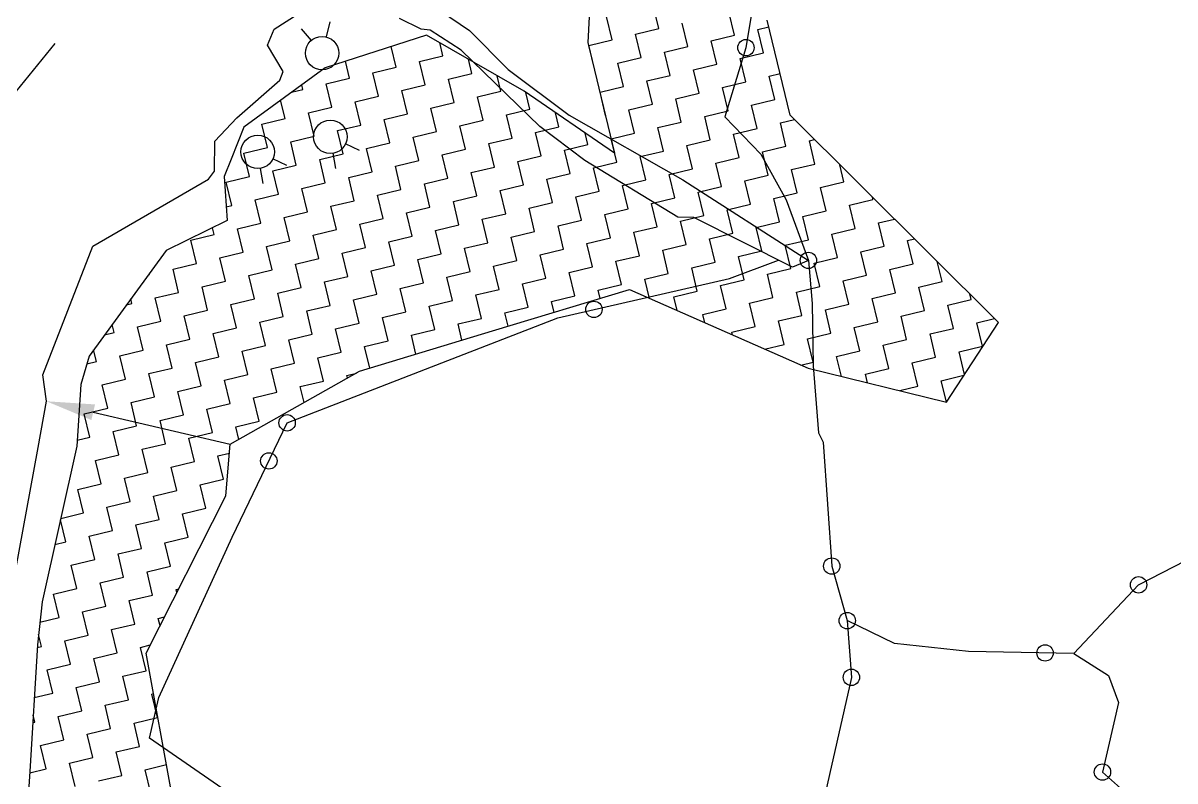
# Model space of a CAD drawing. Header units: metres. Extents: x 330019 to 331879, y 1797834 to 1801443.
# Drawn here: x 330355 to 331024, y 1800082 to 1800522 of the extents above; entities that cross this region are included whole.
import ezdxf

# ---------------------------------------------------------------- set-up
doc = ezdxf.new("R2010")
doc.units = ezdxf.units.M
doc.header["$MEASUREMENT"] = 0
doc.linetypes.add('DASHDOT', pattern=[1, 0.5, -0.25, 0, -0.25])
for name, color, linetype in [('POLY_HATCH', 12, 'Continuous'), ('POLY_PARCEL', 6, 'Continuous'), ('POLY_WATER', 4, 'Continuous'), ('SYM_ARROW', 1, 'Continuous'), ('V_BOUND_STREAM_LINE', 7, 'DASHDOT')]:
    doc.layers.add(name, color=color, linetype=linetype)

msp = doc.modelspace()

# ---------------------------------------------------------------- linework, layer by layer
for points in [[(330533.35, 1800523.04), (330531.22, 1800514.41)], [(330516.7, 1800519.04), (330522.52, 1800512.32)], [(330536.92, 1800438.07), (330535.36, 1800446.82)], [(330550.51, 1800448.49), (330542.46, 1800452.26)], [(330508.36, 1800439.73), (330500.32, 1800443.51)], [(330494.77, 1800429.31), (330493.22, 1800438.07)]]:
    msp.add_lwpolyline(points)
for centre, radius in [((330528.89, 1800504.97), 9.72), ((330774.89, 1800508.13), 4.75), ((330533.66, 1800456.39), 9.72), ((330491.52, 1800447.64), 9.72), ((330811.12, 1800384.61), 4.75), ((330686.64, 1800356.15), 4.75), ((330508.6, 1800290.32), 4.75), ((330497.97, 1800268.2), 4.75), ((330824.69, 1800207.13), 4.75), ((331002.75, 1800196.27), 4.75), ((330833.66, 1800175.46), 4.75), ((330948.51, 1800156.73), 4.75), ((330836.1, 1800142.55), 4.75), ((330981.81, 1800087.55), 4.75)]:
    msp.add_circle(centre, radius)
at = {"layer": 'POLY_HATCH'}
for p, q in [((330685.24, 1800553.11), (330683.14, 1800511.23)), ((330800.53, 1800468.89), (330787.24, 1800524.11)), ((330589.53, 1800515.48), (330530.75, 1800496.48)), ((330646.11, 1800482.85), (330589.53, 1800515.48)), ((330683.14, 1800511.23), (330698.63, 1800446.81)), ((330530.75, 1800496.48), (330483.38, 1800462.07)), ((330698.63, 1800446.81), (330646.11, 1800482.85)), ((330921.49, 1800348.62), (330800.53, 1800468.89)), ((330483.38, 1800462.07), (330476.18, 1800443.43)), ((330476.18, 1800443.43), (330471.97, 1800433.34)), ((330471.97, 1800433.34), (330473.78, 1800407.7)), ((330473.78, 1800407.7), (330438.35, 1800390.38)), ((330438.35, 1800390.38), (330393.7, 1800329.1)), ((330627.87, 1800343.69), (330707.37, 1800367.69)), ((330707.37, 1800367.69), (330810.94, 1800322.02)), ((330891.2, 1800302.39), (330921.49, 1800348.62)), ((330550.66, 1800320.25), (330627.87, 1800343.69)), ((330393.7, 1800329.1), (330388.88, 1800312.56)), ((330475.59, 1800277.85), (330550.66, 1800320.25)), ((330810.94, 1800322.02), (330891.2, 1800302.39)), ((330388.88, 1800312.56), (330386.48, 1800276.83)), ((330386.48, 1800276.83), (330366.46, 1800186.32)), ((330473.02, 1800248.03), (330475.59, 1800277.85)), ((330426.79, 1800156.6), (330473.02, 1800248.03)), ((330366.46, 1800186.32), (330363.64, 1800161.47)), ((330363.64, 1800161.47), (330359.33, 1800087.92)), ((330442.11, 1800072.67), (330426.79, 1800156.6)), ((330359.33, 1800087.92), (330356.93, 1800052.19))]:
    msp.add_line(p, q, dxfattribs=at)
at = {"layer": 'POLY_HATCH', "linetype": 'Continuous'}
for p, q in [((330724.33, 1800519.18), (330721.07, 1800532.74)), ((330768.27, 1800515.41), (330765, 1800528.96)), ((330697.21, 1800512.65), (330693.95, 1800526.21)), ((330741.15, 1800508.88), (330737.89, 1800522.44)), ((330781.82, 1800518.67), (330788.18, 1800520.2)), ((330710.77, 1800515.92), (330724.33, 1800519.18)), ((330714.03, 1800502.36), (330710.77, 1800515.92)), ((330754.71, 1800512.14), (330768.27, 1800515.41)), ((330785.08, 1800505.11), (330781.82, 1800518.67)), ((330571.93, 1800496.86), (330569.05, 1800508.86)), ((330599.05, 1800503.38), (330597.2, 1800511.06)), ((330683.66, 1800509.39), (330697.21, 1800512.65)), ((330686.92, 1800495.84), (330683.66, 1800509.39)), ((330727.59, 1800505.62), (330741.15, 1800508.88)), ((330757.97, 1800498.59), (330754.71, 1800512.14)), ((330544.82, 1800490.34), (330542.43, 1800500.25)), ((330585.49, 1800500.12), (330599.05, 1800503.38)), ((330588.75, 1800486.56), (330585.49, 1800500.12)), ((330615.87, 1800493.09), (330613.86, 1800501.45)), ((330700.48, 1800499.1), (330714.03, 1800502.36)), ((330730.85, 1800492.06), (330727.59, 1800505.62)), ((330771.53, 1800501.85), (330785.08, 1800505.11)), ((330774.79, 1800488.29), (330771.53, 1800501.85)), ((330558.38, 1800493.6), (330571.93, 1800496.86)), ((330561.64, 1800480.04), (330558.38, 1800493.6)), ((330686.84, 1800495.82), (330686.92, 1800495.84)), ((330703.74, 1800485.54), (330700.48, 1800499.1)), ((330744.41, 1800495.32), (330757.97, 1800498.59)), ((330747.67, 1800481.77), (330744.41, 1800495.32)), ((330531.26, 1800487.07), (330544.82, 1800490.34)), ((330534.52, 1800473.52), (330531.26, 1800487.07)), ((330602.31, 1800489.82), (330615.87, 1800493.09)), ((330605.57, 1800476.27), (330602.31, 1800489.82)), ((330632.69, 1800482.79), (330630.51, 1800491.85)), ((330717.3, 1800488.8), (330730.85, 1800492.06)), ((330720.56, 1800475.24), (330717.3, 1800488.8)), ((330761.23, 1800485.03), (330774.79, 1800488.29)), ((330788.35, 1800491.55), (330794.71, 1800493.08)), ((330791.61, 1800477.99), (330788.35, 1800491.55)), ((330511.14, 1800482.23), (330517.7, 1800483.81)), ((330517.7, 1800483.81), (330517.05, 1800486.52)), ((330575.2, 1800483.3), (330588.75, 1800486.56)), ((330578.46, 1800469.74), (330575.2, 1800483.3)), ((330619.13, 1800479.53), (330632.69, 1800482.79)), ((330649.51, 1800472.49), (330647.19, 1800482.11)), ((330690.18, 1800482.28), (330703.74, 1800485.54)), ((330693.44, 1800468.72), (330690.18, 1800482.28)), ((330734.12, 1800478.5), (330747.67, 1800481.77)), ((330764.49, 1800471.47), (330761.23, 1800485.03)), ((330507.41, 1800466.99), (330504.84, 1800477.66)), ((330520.96, 1800470.25), (330534.52, 1800473.52)), ((330548.08, 1800476.78), (330561.64, 1800480.04)), ((330551.34, 1800463.22), (330548.08, 1800476.78)), ((330592.01, 1800473), (330605.57, 1800476.27)), ((330622.39, 1800465.97), (330619.13, 1800479.53)), ((330707, 1800471.98), (330720.56, 1800475.24)), ((330737.38, 1800464.95), (330734.12, 1800478.5)), ((330778.05, 1800474.73), (330791.61, 1800477.99)), ((330781.31, 1800461.17), (330778.05, 1800474.73)), ((330493.85, 1800463.73), (330507.41, 1800466.99)), ((330524.23, 1800456.7), (330520.96, 1800470.25)), ((330564.9, 1800466.48), (330578.46, 1800469.74)), ((330595.28, 1800459.45), (330592.01, 1800473)), ((330635.95, 1800469.23), (330649.51, 1800472.49)), ((330639.21, 1800455.67), (330635.95, 1800469.23)), ((330666.33, 1800462.2), (330664.37, 1800470.32)), ((330693.37, 1800468.7), (330693.44, 1800468.72)), ((330710.26, 1800458.42), (330707, 1800471.98)), ((330750.93, 1800468.21), (330764.49, 1800471.47)), ((330754.2, 1800454.65), (330750.93, 1800468.21)), ((330497.11, 1800450.17), (330493.85, 1800463.73)), ((330537.78, 1800459.96), (330551.34, 1800463.22)), ((330568.16, 1800452.92), (330564.9, 1800466.48)), ((330608.83, 1800462.71), (330622.39, 1800465.97)), ((330612.1, 1800449.15), (330608.83, 1800462.71)), ((330652.77, 1800458.94), (330666.33, 1800462.2)), ((330723.82, 1800461.69), (330737.38, 1800464.95)), ((330727.08, 1800448.13), (330723.82, 1800461.69)), ((330767.75, 1800457.91), (330781.31, 1800461.17)), ((330794.87, 1800464.44), (330803.03, 1800466.4)), ((330798.13, 1800450.88), (330794.87, 1800464.44)), ((330510.67, 1800453.43), (330524.23, 1800456.7)), ((330513.93, 1800439.88), (330510.67, 1800453.43)), ((330541.05, 1800446.4), (330537.78, 1800459.96)), ((330581.72, 1800456.19), (330595.28, 1800459.45)), ((330584.98, 1800442.63), (330581.72, 1800456.19)), ((330625.65, 1800452.41), (330639.21, 1800455.67)), ((330656.03, 1800445.38), (330652.77, 1800458.94)), ((330683.15, 1800451.9), (330681.55, 1800458.53)), ((330696.7, 1800455.16), (330710.26, 1800458.42)), ((330699.97, 1800441.6), (330696.7, 1800455.16)), ((330740.64, 1800451.39), (330754.2, 1800454.65)), ((330771.02, 1800444.35), (330767.75, 1800457.91)), ((330811.69, 1800454.14), (330814.65, 1800454.85)), ((330814.95, 1800440.58), (330811.69, 1800454.14)), ((330483.55, 1800446.91), (330497.11, 1800450.17)), ((330486.81, 1800433.35), (330483.55, 1800446.91)), ((330554.6, 1800449.66), (330568.16, 1800452.92)), ((330557.86, 1800436.1), (330554.6, 1800449.66)), ((330598.54, 1800445.89), (330612.1, 1800449.15)), ((330628.91, 1800438.85), (330625.65, 1800452.41)), ((330669.59, 1800448.64), (330683.15, 1800451.9)), ((330672.85, 1800435.08), (330669.59, 1800448.64)), ((330713.52, 1800444.87), (330727.08, 1800448.13)), ((330743.9, 1800437.83), (330740.64, 1800451.39)), ((330784.57, 1800447.62), (330798.13, 1800450.88)), ((330787.83, 1800434.06), (330784.57, 1800447.62)), ((330527.49, 1800443.14), (330541.05, 1800446.4)), ((330530.75, 1800429.58), (330527.49, 1800443.14)), ((330571.42, 1800439.37), (330584.98, 1800442.63)), ((330601.8, 1800432.33), (330598.54, 1800445.89)), ((330642.47, 1800442.12), (330656.03, 1800445.38)), ((330645.73, 1800428.56), (330642.47, 1800442.12)), ((330686.41, 1800438.34), (330699.97, 1800441.6)), ((330716.78, 1800431.31), (330713.52, 1800444.87)), ((330757.46, 1800441.09), (330771.02, 1800444.35)), ((330760.72, 1800427.54), (330757.46, 1800441.09)), ((330801.39, 1800437.32), (330814.95, 1800440.58)), ((330831.77, 1800430.29), (330829.38, 1800440.2)), ((330473.26, 1800430.09), (330486.81, 1800433.35)), ((330500.37, 1800436.62), (330513.93, 1800439.88)), ((330503.63, 1800423.06), (330500.37, 1800436.62)), ((330544.31, 1800432.84), (330557.86, 1800436.1)), ((330574.68, 1800425.81), (330571.42, 1800439.37)), ((330615.36, 1800435.59), (330628.91, 1800438.85)), ((330618.62, 1800422.04), (330615.36, 1800435.59)), ((330659.29, 1800431.82), (330672.85, 1800435.08)), ((330689.67, 1800424.79), (330686.41, 1800438.34)), ((330730.34, 1800434.57), (330743.9, 1800437.83)), ((330733.6, 1800421.01), (330730.34, 1800434.57)), ((330774.28, 1800430.8), (330787.83, 1800434.06)), ((330804.65, 1800423.76), (330801.39, 1800437.32)), ((330476.52, 1800416.53), (330473.26, 1800430.09)), ((330517.19, 1800426.32), (330530.75, 1800429.58)), ((330547.57, 1800419.28), (330544.31, 1800432.84)), ((330588.24, 1800429.07), (330601.8, 1800432.33)), ((330591.5, 1800415.51), (330588.24, 1800429.07)), ((330632.18, 1800425.3), (330645.73, 1800428.56)), ((330662.55, 1800418.26), (330659.29, 1800431.82)), ((330703.23, 1800428.05), (330716.78, 1800431.31)), ((330706.49, 1800414.49), (330703.23, 1800428.05)), ((330747.16, 1800424.27), (330760.72, 1800427.54)), ((330777.54, 1800417.24), (330774.28, 1800430.8)), ((330818.21, 1800427.02), (330831.77, 1800430.29)), ((330821.47, 1800413.47), (330818.21, 1800427.02)), ((330490.08, 1800419.8), (330503.63, 1800423.06)), ((330520.45, 1800412.76), (330517.19, 1800426.32)), ((330561.13, 1800422.55), (330574.68, 1800425.81)), ((330564.39, 1800408.99), (330561.13, 1800422.55)), ((330605.06, 1800418.77), (330618.62, 1800422.04)), ((330635.44, 1800411.74), (330632.18, 1800425.3)), ((330676.11, 1800421.52), (330689.67, 1800424.79)), ((330679.37, 1800407.97), (330676.11, 1800421.52)), ((330720.05, 1800417.75), (330733.6, 1800421.01)), ((330750.42, 1800410.72), (330747.16, 1800424.27)), ((330791.1, 1800420.5), (330804.65, 1800423.76)), ((330794.36, 1800406.94), (330791.1, 1800420.5)), ((330835.03, 1800416.73), (330848.59, 1800419.99)), ((330848.59, 1800419.99), (330848.24, 1800421.46)), ((330473.21, 1800415.74), (330476.52, 1800416.53)), ((330493.34, 1800406.24), (330490.08, 1800419.8)), ((330534.01, 1800416.02), (330547.57, 1800419.28)), ((330537.27, 1800402.47), (330534.01, 1800416.02)), ((330577.95, 1800412.25), (330591.5, 1800415.51)), ((330608.32, 1800405.22), (330605.06, 1800418.77)), ((330649, 1800415), (330662.55, 1800418.26)), ((330652.26, 1800401.44), (330649, 1800415)), ((330692.93, 1800411.23), (330706.49, 1800414.49)), ((330723.31, 1800404.19), (330720.05, 1800417.75)), ((330763.98, 1800413.98), (330777.54, 1800417.24)), ((330767.24, 1800400.42), (330763.98, 1800413.98)), ((330807.92, 1800410.2), (330821.47, 1800413.47)), ((330838.29, 1800403.17), (330835.03, 1800416.73)), ((330506.9, 1800409.5), (330520.45, 1800412.76)), ((330510.16, 1800395.94), (330506.9, 1800409.5)), ((330550.83, 1800405.73), (330564.39, 1800408.99)), ((330581.21, 1800398.69), (330577.95, 1800412.25)), ((330621.88, 1800408.48), (330635.44, 1800411.74)), ((330625.14, 1800394.92), (330621.88, 1800408.48)), ((330665.82, 1800404.7), (330679.37, 1800407.97)), ((330696.19, 1800397.67), (330692.93, 1800411.23)), ((330736.87, 1800407.45), (330750.42, 1800410.72)), ((330740.13, 1800393.9), (330736.87, 1800407.45)), ((330780.8, 1800403.68), (330794.36, 1800406.94)), ((330811.18, 1800396.65), (330807.92, 1800410.2)), ((330851.85, 1800406.43), (330861.11, 1800408.66)), ((330466.22, 1800399.72), (330465.3, 1800403.55)), ((330479.78, 1800402.98), (330493.34, 1800406.24)), ((330483.04, 1800389.42), (330479.78, 1800402.98)), ((330523.71, 1800399.2), (330537.27, 1800402.47)), ((330554.09, 1800392.17), (330550.83, 1800405.73)), ((330594.76, 1800401.95), (330608.32, 1800405.22)), ((330598.03, 1800388.4), (330594.76, 1800401.95)), ((330638.7, 1800398.18), (330652.26, 1800401.44)), ((330669.08, 1800391.15), (330665.82, 1800404.7)), ((330709.75, 1800400.93), (330723.31, 1800404.19)), ((330713.01, 1800387.37), (330709.75, 1800400.93)), ((330753.68, 1800397.16), (330767.24, 1800400.42)), ((330784.06, 1800390.12), (330780.8, 1800403.68)), ((330824.73, 1800399.91), (330838.29, 1800403.17)), ((330828, 1800386.35), (330824.73, 1800399.91)), ((330855.11, 1800392.87), (330851.85, 1800406.43)), ((330452.66, 1800396.45), (330466.22, 1800399.72)), ((330455.93, 1800382.9), (330452.66, 1800396.45)), ((330496.6, 1800392.68), (330510.16, 1800395.94)), ((330526.98, 1800385.65), (330523.71, 1800399.2)), ((330567.65, 1800395.43), (330581.21, 1800398.69)), ((330570.91, 1800381.87), (330567.65, 1800395.43)), ((330611.58, 1800391.66), (330625.14, 1800394.92)), ((330641.96, 1800384.62), (330638.7, 1800398.18)), ((330682.63, 1800394.41), (330696.19, 1800397.67)), ((330685.9, 1800380.85), (330682.63, 1800394.41)), ((330726.57, 1800390.64), (330740.13, 1800393.9)), ((330756.95, 1800383.6), (330753.68, 1800397.16)), ((330797.62, 1800393.39), (330811.18, 1800396.65)), ((330800.88, 1800379.83), (330797.62, 1800393.39)), ((330868.67, 1800396.14), (330872.72, 1800397.11)), ((330871.93, 1800382.58), (330868.67, 1800396.14)), ((330469.48, 1800386.16), (330483.04, 1800389.42)), ((330499.86, 1800379.12), (330496.6, 1800392.68)), ((330540.53, 1800388.91), (330554.09, 1800392.17)), ((330543.8, 1800375.35), (330540.53, 1800388.91)), ((330584.47, 1800385.13), (330598.03, 1800388.4)), ((330614.85, 1800378.1), (330611.58, 1800391.66)), ((330655.52, 1800387.89), (330669.08, 1800391.15)), ((330658.78, 1800374.33), (330655.52, 1800387.89)), ((330699.45, 1800384.11), (330713.01, 1800387.37)), ((330729.83, 1800377.08), (330726.57, 1800390.64)), ((330770.5, 1800386.86), (330784.06, 1800390.12)), ((330773.77, 1800373.3), (330770.5, 1800386.86)), ((330841.55, 1800389.61), (330855.11, 1800392.87)), ((330844.82, 1800376.05), (330841.55, 1800389.61)), ((330442.37, 1800379.63), (330455.93, 1800382.9)), ((330472.75, 1800372.6), (330469.48, 1800386.16)), ((330513.42, 1800382.38), (330526.98, 1800385.65)), ((330516.68, 1800368.83), (330513.42, 1800382.38)), ((330557.35, 1800378.61), (330570.91, 1800381.87)), ((330587.73, 1800371.58), (330584.47, 1800385.13)), ((330628.4, 1800381.36), (330641.96, 1800384.62)), ((330631.67, 1800367.8), (330628.4, 1800381.36)), ((330672.34, 1800377.59), (330685.9, 1800380.85)), ((330702.72, 1800370.55), (330699.45, 1800384.11)), ((330743.39, 1800380.34), (330756.95, 1800383.6)), ((330746.65, 1800366.78), (330743.39, 1800380.34)), ((330787.32, 1800376.57), (330800.88, 1800379.83)), ((330814.44, 1800383.09), (330828, 1800386.35)), ((330817.7, 1800369.53), (330814.44, 1800383.09)), ((330858.37, 1800379.32), (330871.93, 1800382.58)), ((330888.75, 1800372.28), (330885.94, 1800383.97)), ((330428, 1800376.18), (330428.81, 1800376.37)), ((330428.81, 1800376.37), (330428.64, 1800377.07)), ((330445.63, 1800366.08), (330442.37, 1800379.63)), ((330486.3, 1800375.86), (330499.86, 1800379.12)), ((330489.56, 1800362.3), (330486.3, 1800375.86)), ((330530.24, 1800372.09), (330543.8, 1800375.35)), ((330560.61, 1800365.05), (330557.35, 1800378.61)), ((330601.29, 1800374.84), (330614.85, 1800378.1)), ((330604.55, 1800361.28), (330601.29, 1800374.84)), ((330645.22, 1800371.07), (330658.78, 1800374.33)), ((330675.6, 1800364.03), (330672.34, 1800377.59)), ((330716.27, 1800373.82), (330729.83, 1800377.08)), ((330718.98, 1800362.57), (330716.27, 1800373.82)), ((330760.21, 1800370.04), (330773.77, 1800373.3)), ((330790.58, 1800363.01), (330787.32, 1800376.57)), ((330831.26, 1800372.79), (330844.82, 1800376.05)), ((330861.64, 1800365.76), (330858.37, 1800379.32)), ((330459.19, 1800369.34), (330472.75, 1800372.6)), ((330462.45, 1800355.78), (330459.19, 1800369.34)), ((330503.12, 1800365.57), (330516.68, 1800368.83)), ((330533.5, 1800358.53), (330530.24, 1800372.09)), ((330574.17, 1800368.32), (330587.73, 1800371.58)), ((330577.43, 1800354.76), (330574.17, 1800368.32)), ((330618.11, 1800364.54), (330631.67, 1800367.8)), ((330648.48, 1800357.51), (330645.22, 1800371.07)), ((330689.16, 1800367.29), (330702.72, 1800370.55)), ((330690.3, 1800362.53), (330689.16, 1800367.29)), ((330733.09, 1800363.52), (330746.65, 1800366.78)), ((330763.47, 1800356.49), (330760.21, 1800370.04)), ((330804.14, 1800366.27), (330817.7, 1800369.53)), ((330834.52, 1800359.24), (330831.26, 1800372.79)), ((330875.19, 1800369.02), (330888.75, 1800372.28)), ((330878.45, 1800355.46), (330875.19, 1800369.02)), ((330418.51, 1800359.55), (330417.86, 1800362.27)), ((330432.07, 1800362.82), (330445.63, 1800366.08)), ((330435.33, 1800349.26), (330432.07, 1800362.82)), ((330476.01, 1800359.04), (330489.56, 1800362.3)), ((330506.38, 1800352.01), (330503.12, 1800365.57)), ((330547.06, 1800361.79), (330560.61, 1800365.05)), ((330550.32, 1800348.23), (330547.06, 1800361.79)), ((330590.99, 1800358.02), (330604.55, 1800361.28)), ((330621.37, 1800350.98), (330618.11, 1800364.54)), ((330662.04, 1800360.77), (330675.6, 1800364.03)), ((330663.56, 1800354.46), (330662.04, 1800360.77)), ((330735.02, 1800355.49), (330733.09, 1800363.52)), ((330777.03, 1800359.75), (330790.58, 1800363.01)), ((330780.29, 1800346.19), (330777.03, 1800359.75)), ((330807.4, 1800352.71), (330804.14, 1800366.27)), ((330848.08, 1800362.5), (330861.64, 1800365.76)), ((330851.34, 1800348.94), (330848.08, 1800362.5)), ((330892.01, 1800358.72), (330905.57, 1800361.99)), ((330905.57, 1800361.99), (330904.79, 1800365.23)), ((330415.32, 1800358.79), (330418.51, 1800359.55)), ((330448.89, 1800352.52), (330462.45, 1800355.78)), ((330479.27, 1800345.48), (330476.01, 1800359.04)), ((330519.94, 1800355.27), (330533.5, 1800358.53)), ((330523.2, 1800341.71), (330519.94, 1800355.27)), ((330563.88, 1800351.5), (330577.43, 1800354.76)), ((330594.25, 1800344.46), (330590.99, 1800358.02)), ((330634.93, 1800354.25), (330648.48, 1800357.51)), ((330636.82, 1800346.39), (330634.93, 1800354.25)), ((330749.91, 1800353.22), (330763.47, 1800356.49)), ((330751.07, 1800348.42), (330749.91, 1800353.22)), ((330820.96, 1800355.97), (330834.52, 1800359.24)), ((330824.22, 1800342.42), (330820.96, 1800355.97)), ((330864.9, 1800352.2), (330878.45, 1800355.46)), ((330895.27, 1800345.17), (330892.01, 1800358.72)), ((330408.22, 1800342.73), (330407.08, 1800347.47)), ((330421.78, 1800346), (330435.33, 1800349.26)), ((330452.15, 1800338.96), (330448.89, 1800352.52)), ((330492.83, 1800348.75), (330506.38, 1800352.01)), ((330496.09, 1800335.19), (330492.83, 1800348.75)), ((330536.76, 1800344.97), (330550.32, 1800348.23)), ((330567.14, 1800337.94), (330563.88, 1800351.5)), ((330607.81, 1800347.72), (330621.37, 1800350.98)), ((330610.08, 1800338.29), (330607.81, 1800347.72)), ((330793.85, 1800349.45), (330807.4, 1800352.71)), ((330797.11, 1800335.89), (330793.85, 1800349.45)), ((330837.78, 1800345.68), (330851.34, 1800348.94)), ((330868.16, 1800338.64), (330864.9, 1800352.2)), ((330908.83, 1800348.43), (330919.18, 1800350.92)), ((330912.09, 1800334.87), (330908.83, 1800348.43)), ((330402.65, 1800341.4), (330408.22, 1800342.73)), ((330425.04, 1800332.44), (330421.78, 1800346)), ((330465.71, 1800342.22), (330479.27, 1800345.48)), ((330468.97, 1800328.67), (330465.71, 1800342.22)), ((330509.65, 1800338.45), (330523.2, 1800341.71)), ((330540.02, 1800331.42), (330536.76, 1800344.97)), ((330580.7, 1800341.2), (330594.25, 1800344.46)), ((330583.35, 1800330.18), (330580.7, 1800341.2)), ((330766.73, 1800342.93), (330780.29, 1800346.19)), ((330767.11, 1800341.35), (330766.73, 1800342.93)), ((330810.67, 1800339.15), (330824.22, 1800342.42)), ((330841.04, 1800332.12), (330837.78, 1800345.68)), ((330881.72, 1800341.9), (330895.27, 1800345.17)), ((330884.98, 1800328.35), (330881.72, 1800341.9)), ((330438.6, 1800335.7), (330452.15, 1800338.96)), ((330441.86, 1800322.14), (330438.6, 1800335.7)), ((330482.53, 1800331.93), (330496.09, 1800335.19)), ((330512.91, 1800324.89), (330509.65, 1800338.45)), ((330553.58, 1800334.68), (330567.14, 1800337.94)), ((330556.62, 1800322.06), (330553.58, 1800334.68)), ((330785.71, 1800333.15), (330797.11, 1800335.89)), ((330813.93, 1800325.6), (330810.67, 1800339.15)), ((330854.6, 1800335.38), (330868.16, 1800338.64)), ((330857.86, 1800321.82), (330854.6, 1800335.38)), ((330898.54, 1800331.61), (330912.09, 1800334.87)), ((330397.92, 1800325.91), (330396.3, 1800332.67)), ((330411.48, 1800329.18), (330425.04, 1800332.44)), ((330414.74, 1800315.62), (330411.48, 1800329.18)), ((330455.41, 1800325.4), (330468.97, 1800328.67)), ((330485.79, 1800318.37), (330482.53, 1800331.93)), ((330526.46, 1800328.15), (330540.02, 1800331.42)), ((330529.73, 1800314.6), (330526.46, 1800328.15)), ((330827.49, 1800328.86), (330841.04, 1800332.12)), ((330830.27, 1800317.3), (330827.49, 1800328.86)), ((330871.42, 1800325.09), (330884.98, 1800328.35)), ((330901.71, 1800318.43), (330898.54, 1800331.61)), ((330392.38, 1800324.58), (330397.92, 1800325.91)), ((330428.3, 1800318.88), (330441.86, 1800322.14)), ((330458.68, 1800311.85), (330455.41, 1800325.4)), ((330499.35, 1800321.63), (330512.91, 1800324.89)), ((330502.61, 1800308.07), (330499.35, 1800321.63)), ((330806.75, 1800323.87), (330813.93, 1800325.6)), ((330844.3, 1800318.56), (330857.86, 1800321.82)), ((330874.68, 1800311.53), (330871.42, 1800325.09)), ((330401.18, 1800312.36), (330414.74, 1800315.62)), ((330431.56, 1800305.32), (330428.3, 1800318.88)), ((330472.23, 1800315.11), (330485.79, 1800318.37)), ((330475.5, 1800301.55), (330472.23, 1800315.11)), ((330516.17, 1800311.33), (330529.73, 1800314.6)), ((330543.28, 1800317.86), (330548.76, 1800319.17)), ((330543.66, 1800316.3), (330543.28, 1800317.86)), ((330845.51, 1800313.57), (330844.3, 1800318.56)), ((330888.24, 1800314.79), (330901.4, 1800317.95)), ((330891.21, 1800302.42), (330888.24, 1800314.79)), ((330404.45, 1800298.8), (330401.18, 1800312.36)), ((330445.12, 1800308.58), (330458.68, 1800311.85)), ((330448.38, 1800295.03), (330445.12, 1800308.58)), ((330489.05, 1800304.81), (330502.61, 1800308.07)), ((330518.41, 1800302.03), (330516.17, 1800311.33)), ((330864.18, 1800309), (330874.68, 1800311.53)), ((330418, 1800302.06), (330431.56, 1800305.32)), ((330421.26, 1800288.5), (330418, 1800302.06)), ((330461.94, 1800298.29), (330475.5, 1800301.55)), ((330492.31, 1800291.25), (330489.05, 1800304.81)), ((330390.89, 1800295.54), (330404.45, 1800298.8)), ((330394.15, 1800281.98), (330390.89, 1800295.54)), ((330434.82, 1800291.76), (330448.38, 1800295.03)), ((330465.2, 1800284.73), (330461.94, 1800298.29)), ((330407.71, 1800285.24), (330421.26, 1800288.5)), ((330438.08, 1800278.21), (330434.82, 1800291.76)), ((330478.76, 1800287.99), (330492.31, 1800291.25)), ((330480.53, 1800280.64), (330478.76, 1800287.99)), ((330386.7, 1800280.19), (330394.15, 1800281.98)), ((330410.97, 1800271.68), (330407.71, 1800285.24)), ((330451.64, 1800281.47), (330465.2, 1800284.73)), ((330454.9, 1800267.91), (330451.64, 1800281.47)), ((330424.53, 1800274.95), (330438.08, 1800278.21)), ((330427.79, 1800261.39), (330424.53, 1800274.95)), ((330397.41, 1800268.42), (330410.97, 1800271.68)), ((330400.67, 1800254.86), (330397.41, 1800268.42)), ((330441.35, 1800264.65), (330454.9, 1800267.91)), ((330468.46, 1800271.17), (330475.15, 1800272.78)), ((330471.72, 1800257.61), (330468.46, 1800271.17)), ((330414.23, 1800258.13), (330427.79, 1800261.39)), ((330444.61, 1800251.09), (330441.35, 1800264.65)), ((330387.11, 1800251.6), (330400.67, 1800254.86)), ((330417.49, 1800244.57), (330414.23, 1800258.13)), ((330458.16, 1800254.35), (330471.72, 1800257.61)), ((330461.43, 1800240.8), (330458.16, 1800254.35)), ((330390.38, 1800238.05), (330387.11, 1800251.6)), ((330431.05, 1800247.83), (330444.61, 1800251.09)), ((330434.31, 1800234.27), (330431.05, 1800247.83)), ((330403.93, 1800241.31), (330417.49, 1800244.57)), ((330407.2, 1800227.75), (330403.93, 1800241.31)), ((330447.87, 1800237.53), (330461.43, 1800240.8)), ((330380.08, 1800221.23), (330377.01, 1800234.01)), ((330377.2, 1800234.87), (330390.38, 1800238.05)), ((330420.75, 1800231.01), (330434.31, 1800234.27)), ((330451.13, 1800223.98), (330447.87, 1800237.53)), ((330393.64, 1800224.49), (330407.2, 1800227.75)), ((330424.01, 1800217.45), (330420.75, 1800231.01)), ((330373.85, 1800219.73), (330380.08, 1800221.23)), ((330396.9, 1800210.93), (330393.64, 1800224.49)), ((330437.57, 1800220.71), (330451.13, 1800223.98)), ((330440.83, 1800207.16), (330437.57, 1800220.71)), ((330410.46, 1800214.19), (330424.01, 1800217.45)), ((330413.72, 1800200.63), (330410.46, 1800214.19)), ((330383.34, 1800207.67), (330396.9, 1800210.93)), ((330386.6, 1800194.11), (330383.34, 1800207.67)), ((330427.28, 1800203.9), (330440.83, 1800207.16)), ((330400.16, 1800197.37), (330413.72, 1800200.63)), ((330430.54, 1800190.34), (330427.28, 1800203.9)), ((330373.05, 1800190.85), (330386.6, 1800194.11)), ((330403.42, 1800183.81), (330400.16, 1800197.37)), ((330444.1, 1800193.6), (330445.69, 1800193.98)), ((330444.55, 1800191.72), (330444.1, 1800193.6)), ((330376.31, 1800177.29), (330373.05, 1800190.85)), ((330416.98, 1800187.08), (330430.54, 1800190.34)), ((330420.24, 1800173.52), (330416.98, 1800187.08)), ((330389.86, 1800180.55), (330403.42, 1800183.81)), ((330393.13, 1800167), (330389.86, 1800180.55)), ((330365.13, 1800174.6), (330376.31, 1800177.29)), ((330406.68, 1800170.26), (330420.24, 1800173.52)), ((330433.8, 1800176.78), (330437.44, 1800177.66)), ((330434.83, 1800172.5), (330433.8, 1800176.78)), ((330366.01, 1800160.47), (330364.32, 1800167.5)), ((330379.57, 1800163.73), (330393.13, 1800167)), ((330409.95, 1800156.7), (330406.68, 1800170.26)), ((330363.54, 1800159.88), (330366.01, 1800160.47)), ((330382.83, 1800150.18), (330379.57, 1800163.73)), ((330423.5, 1800159.96), (330429.18, 1800161.33)), ((330426.77, 1800146.4), (330423.5, 1800159.96)), ((330396.39, 1800153.44), (330409.95, 1800156.7)), ((330399.65, 1800139.88), (330396.39, 1800153.44)), ((330369.27, 1800146.91), (330382.83, 1800150.18)), ((330372.53, 1800133.36), (330369.27, 1800146.91)), ((330413.21, 1800143.14), (330426.77, 1800146.4)), ((330386.09, 1800136.62), (330399.65, 1800139.88)), ((330416.47, 1800129.58), (330413.21, 1800143.14)), ((330361.84, 1800130.78), (330372.53, 1800133.36)), ((330389.35, 1800123.06), (330386.09, 1800136.62)), ((330430.03, 1800132.85), (330431.08, 1800133.1)), ((330433.29, 1800119.29), (330430.03, 1800132.85)), ((330402.91, 1800126.32), (330416.47, 1800129.58)), ((330406.17, 1800112.76), (330402.91, 1800126.32)), ((330362.24, 1800116.54), (330361.25, 1800120.65)), ((330375.8, 1800119.8), (330389.35, 1800123.06)), ((330379.06, 1800106.24), (330375.8, 1800119.8)), ((330419.73, 1800116.03), (330433.29, 1800119.29)), ((330360.99, 1800116.24), (330362.24, 1800116.54)), ((330392.62, 1800109.5), (330406.17, 1800112.76)), ((330422.99, 1800102.47), (330419.73, 1800116.03)), ((330365.5, 1800102.98), (330379.06, 1800106.24)), ((330395.88, 1800095.94), (330392.62, 1800109.5)), ((330368.76, 1800089.42), (330365.5, 1800102.98)), ((330409.43, 1800099.21), (330422.99, 1800102.47)), ((330412.7, 1800085.65), (330409.43, 1800099.21)), ((330382.32, 1800092.68), (330395.88, 1800095.94)), ((330385.58, 1800079.13), (330382.32, 1800092.68)), ((330359.28, 1800087.14), (330368.76, 1800089.42)), ((330399.14, 1800082.39), (330412.7, 1800085.65)), ((330426.25, 1800088.91), (330438.6, 1800091.88)), ((330429.52, 1800075.35), (330426.25, 1800088.91))]:
    msp.add_line(p, q, dxfattribs=at)
at = {"layer": 'POLY_PARCEL'}
for p, q in [((330780.37, 1800542.26), (330774.89, 1800508.13)), ((330774.89, 1800508.13), (330762.65, 1800467.9)), ((330762.65, 1800467.9), (330783.59, 1800446.28)), ((330783.59, 1800446.28), (330798.2, 1800419.72)), ((330798.2, 1800419.72), (330811.12, 1800384.61)), ((330765.25, 1800374.14), (330793.77, 1800384.75)), ((330811.12, 1800384.61), (330813.33, 1800359.56)), ((330665.67, 1800351.35), (330765.25, 1800374.14)), ((330813.33, 1800359.56), (330813.81, 1800323.44)), ((330508.6, 1800290.32), (330665.67, 1800351.35)), ((330813.81, 1800323.44), (330817, 1800284.57)), ((330476.68, 1800223.86), (330508.6, 1800290.32)), ((330817, 1800284.57), (330819.7, 1800279.06)), ((330819.7, 1800279.06), (330824.69, 1800207.13)), ((330434.04, 1800130.9), (330476.68, 1800223.86)), ((330824.69, 1800207.13), (330833.66, 1800175.46)), ((331002.75, 1800196.27), (331030.15, 1800210.38)), ((330965.11, 1800156.46), (331002.75, 1800196.27)), ((330861.08, 1800162.19), (330833.66, 1800175.46)), ((330833.66, 1800175.46), (330836.1, 1800142.55)), ((330903.96, 1800157.47), (330861.08, 1800162.19)), ((330965.11, 1800156.46), (330903.96, 1800157.47)), ((330965.11, 1800156.46), (330985.32, 1800143.55)), ((330836.1, 1800142.55), (330816.59, 1800055.84)), ((330985.32, 1800143.55), (330991.15, 1800127.86)), ((330428.75, 1800107.33), (330434.04, 1800130.9)), ((330991.15, 1800127.86), (330981.81, 1800087.55)), ((330476.37, 1800074.36), (330428.75, 1800107.33)), ((330981.81, 1800087.55), (330995.74, 1800075.18))]:
    msp.add_line(p, q, dxfattribs=at)
at = {"layer": 'POLY_WATER'}
for p, q in [((330584.96, 1800538.15), (330614.49, 1800518.05)), ((330501.08, 1800518.81), (330515.05, 1800527.76)), ((330586.3, 1800518.82), (330573.72, 1800525.15)), ((330497.24, 1800509.57), (330501.08, 1800518.81)), ((330591.52, 1800518.38), (330586.3, 1800518.82)), ((330609.68, 1800506.59), (330591.52, 1800518.38)), ((330614.49, 1800518.05), (330636.96, 1800495.39)), ((330506.21, 1800494.33), (330497.24, 1800509.57)), ((330655.24, 1800462.28), (330609.68, 1800506.59)), ((330504.38, 1800489.35), (330506.21, 1800494.33)), ((330636.96, 1800495.39), (330672.25, 1800469.02)), ((330479.36, 1800467.44), (330504.38, 1800489.35)), ((330466.73, 1800453.82), (330479.36, 1800467.44)), ((330672.25, 1800469.02), (330738.34, 1800431.35)), ((330681.38, 1800442.68), (330655.24, 1800462.28)), ((330466.39, 1800436.34), (330466.73, 1800453.82)), ((330735.27, 1800409.73), (330681.38, 1800442.68)), ((330462.96, 1800431.73), (330466.39, 1800436.34)), ((330395.82, 1800392.88), (330462.96, 1800431.73)), ((330738.34, 1800431.35), (330811.12, 1800384.61)), ((330744.71, 1800409.45), (330735.27, 1800409.73)), ((330801.85, 1800380.68), (330744.71, 1800409.45)), ((330366.72, 1800318.2), (330395.82, 1800392.88)), ((330811.12, 1800384.61), (330801.85, 1800380.68)), ((330368.9, 1800302.84), (330366.72, 1800318.2)), ((330364.01, 1800275.94), (330368.9, 1800302.84)), ((330346.71, 1800181.01), (330364.01, 1800275.94))]:
    msp.add_line(p, q, dxfattribs=at)
at = {"layer": 'SYM_ARROW'}
msp.add_line((330396.05, 1800296.48), (330475.59, 1800277.85), dxfattribs=at)
msp.add_solid([(330394.99, 1800291.95), (330397.11, 1800301), (330368.9, 1800302.84)], dxfattribs=at)
at = {"layer": 'V_BOUND_STREAM_LINE', "ltscale": 100}
msp.add_line((330436.99, 1800588.3), (330346.12, 1800476.5), dxfattribs=at)

doc.saveas('drawing.dxf')
